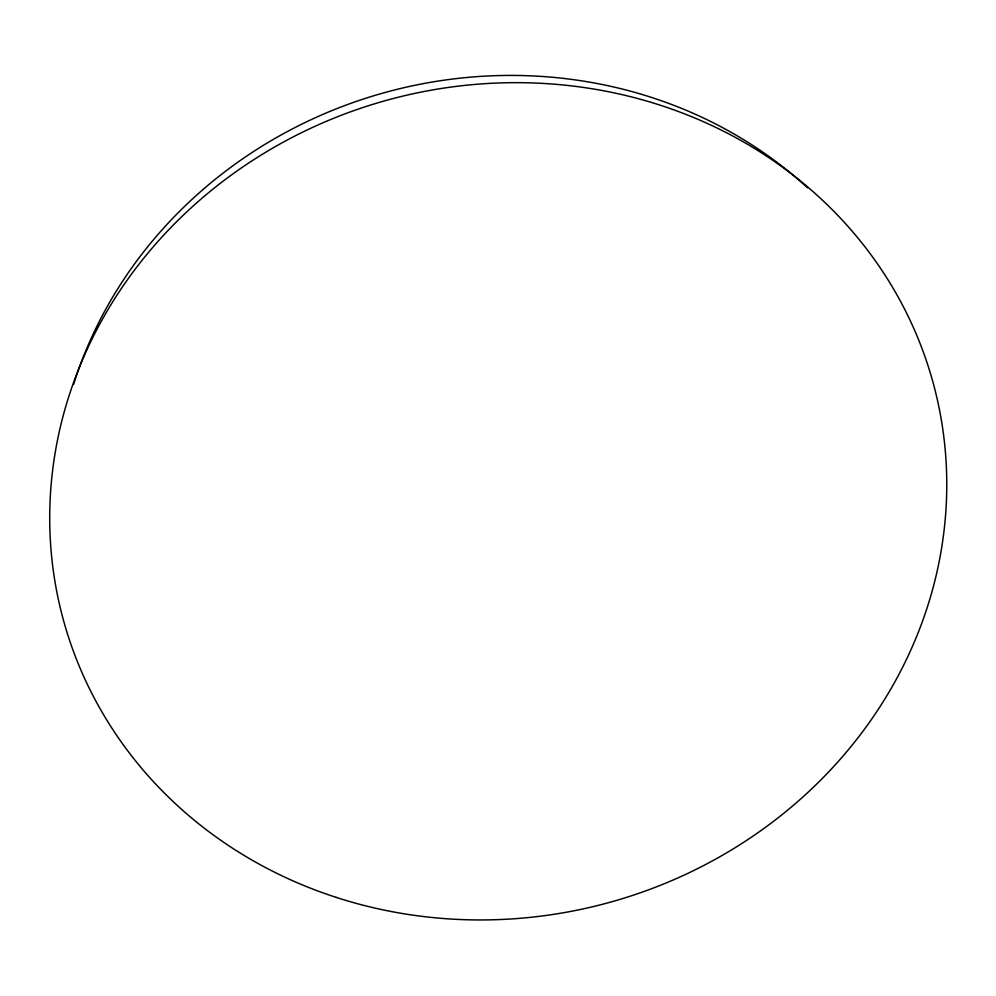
<?xml version="1.0" encoding="UTF-8"?>
<svg xmlns="http://www.w3.org/2000/svg" width="996" height="996" viewBox="0 0 996 996"><rect width="100%" height="100%" fill="white"/><g stroke="black" fill="none" stroke-linecap="round" stroke-linejoin="round"><path stroke-width="1.49" d="M73.592 384.506A440.73 408.472 -15 0 1 807.619 187.871M336.113 897.359A450.752 416.241 -15 0 0 941.469 420.748A450.752 416.241 -15 0 0 217.116 185.804A450.752 416.241 -15 0 0 336.113 897.359"/></g></svg>
